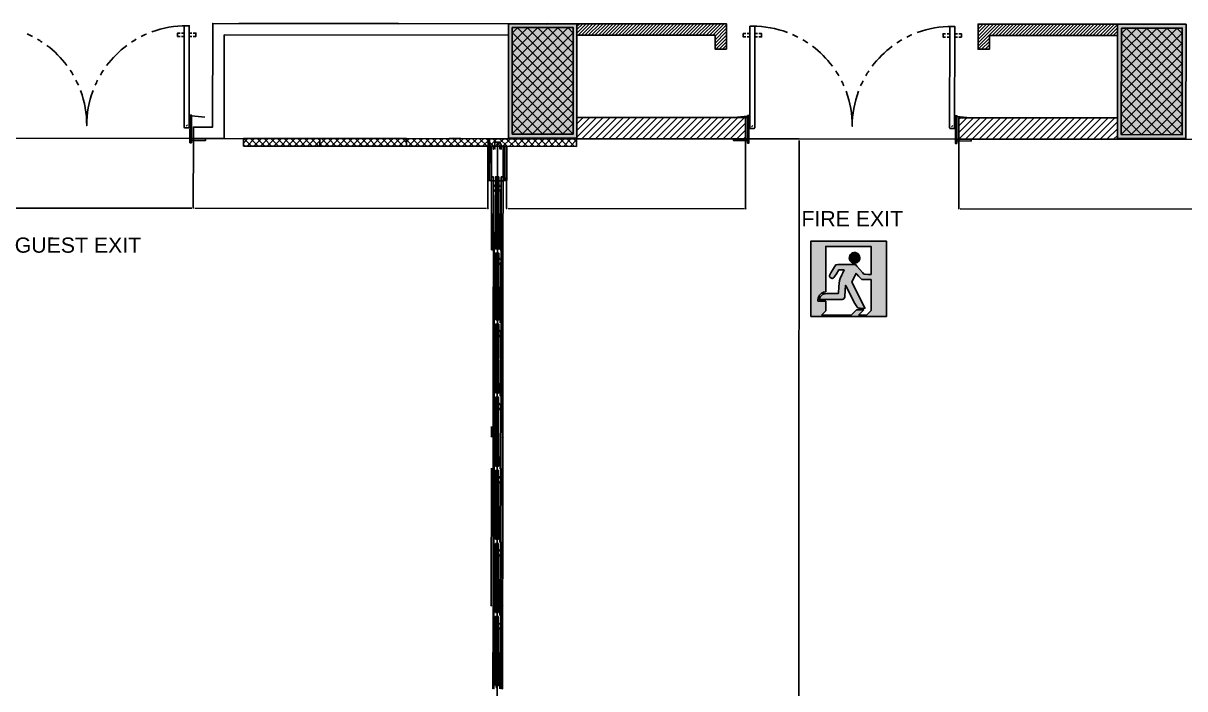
# Model space of a CAD drawing. Extents: x -957 to 3394, y -3 to 3008.
# Drawn here: x 1217 to 1817, y 1842 to 2186 of the extents above; entities that cross this region are included whole.
import ezdxf

# ---------------------------------------------------------------- set-up
doc = ezdxf.new("R2010")
doc.units = 0
doc.header["$MEASUREMENT"] = 0
doc.layers.get('0').update_dxf_attribs({"linetype": 'CONTINUOUS'})
for name, color, linetype in [('FIRE_SAFETY', 7, 'CONTINUOUS'), ('HATCHES', 7, 'CONTINUOUS'), ('PDF_0', 7, 'CONTINUOUS'), ('PDF_0SKM_PENDENT_SPRINKLER', 7, 'CONTINUOUS'), ('PDF_FRAMING-COLUMN', 7, 'CONTINUOUS'), ('PDF_FRAMING-COLUMN_HATCH', 7, 'CONTINUOUS'), ('PDF_HATCH', 7, 'CONTINUOUS'), ('PDF_I-DOOR', 7, 'CONTINUOUS'), ('PDF_I-DOOR-OPEN', 7, 'CONTINUOUS'), ('PDF_I-ELE', 7, 'CONTINUOUS'), ('PDF_I-FURN-FIXD', 7, 'CONTINUOUS'), ('PDF_ID_LAYER', 7, 'CONTINUOUS'), ('PDF_SHREM-CAD_6_CABLE', 7, 'CONTINUOUS'), ('PDF_SHREM_ACOUSTIC_WALL', 7, 'CONTINUOUS'), ('PDF_SHREM_COMMENTS', 7, 'CONTINUOUS'), ('PDF_SHREM_STONE_QTY', 7, 'CONTINUOUS'), ('SIGNS', 7, 'CONTINUOUS')]:
    doc.layers.add(name, color=color, linetype=linetype)
doc.styles.add('PDF_ARIAL', font='arial.ttf')

# ---------------------------------------------------------------- blocks, each defined once
blk = doc.blocks.new('A$CA442F573')
h = blk.add_hatch(color=22)
h.dxf.hatch_style = 1
h.paths.add_polyline_path([(66.6, 77), (67.7, 78.6), (68.4, 80.6), (68.6, 81.6), (68.6, 82.7), (68.2, 84.6), (67.3, 86.3), (66, 87.8), (64.4, 88.8), (62.6, 89.5), (60.5, 89.6), (58.4, 89.1), (57.5, 88.7), (56.7, 88.2), (55.3, 86.9), (54.3, 85.2), (53.8, 83.4), (53.7, 81.5), (54.1, 79.6), (54.9, 77.9), (56.3, 76.4), (58, 75.3), (59.9, 74.7), (61.7, 74.6), (63.5, 75), (65.2, 75.8)], flags=0)
h.paths.add_polyline_path([(105.8, 105.5), (0, 105.5), (0, 0), (105.8, 0)])
h.paths.add_polyline_path([(60.3, 54.2), (63.2, 60.2), (64.3, 59.2), (66.7, 56.5), (69.2, 53.6), (70.7, 52.1), (71.3, 51.8), (72.6, 51.7), (77.9, 51.6), (84.3, 51.6), (84.3, 8.4), (77.9, 1.8), (66.5, 1.8), (70.2, 5.5), (73.9, 9.2), (68.8, 9.2), (63.7, 9.2), (60, 5.5), (56.3, 1.8), (20.7, 1.8), (14.7, 1.8), (17.7, 4.9), (20.7, 7.9), (20.7, 21.6), (15.2, 21.6), (9.7, 21.6), (9.8, 23.4), (10.2, 25.8), (10.9, 27.9), (12.1, 29.8), (13.8, 31.6), (15, 32.6), (16.3, 33.3), (17.7, 33.9), (19.2, 34.2), (20.7, 34.5), (20.7, 98.1), (84.3, 98.1), (84.3, 59), (79.5, 59), (76, 59.1), (74.1, 59.3), (72.1, 61.4), (68.3, 66), (64.4, 70.5), (62.5, 72.6), (58.3, 72.7), (48.9, 72.7), (37.7, 72.6), (35.8, 72.4), (34.9, 72.1), (33.1, 69.7), (30.1, 64.9), (27.7, 60.9), (26.4, 58.3), (26.2, 57.4), (26.1, 56.7), (26.2, 56), (26.5, 55.3), (26.5, 55.3), (26.5, 55.3), (26.5, 55.3), (27, 54.6), (27.8, 54), (28.7, 53.5), (29.6, 53.3), (30.3, 53.4), (30.9, 53.6), (31.5, 53.9), (32.1, 54.5), (33.6, 56.5), (35.7, 59.9), (38.9, 65.3), (42.7, 65.2), (46.5, 65.1), (44.7, 61.3), (44.7, 61.3), (44.3, 60.5), (44.2, 60.4), (43.4, 58.5), (41, 53.4), (39.9, 50.5), (39.1, 42.2), (38.5, 32.6), (37.9, 32.4), (36.3, 32.3), (28.5, 32.1), (21.9, 32), (19.8, 31.8), (18.2, 31.6), (17, 31.2), (16.1, 30.7), (14.3, 29), (13.5, 28), (12.9, 27.1), (12.5, 26.1), (12.2, 24.8), (11.9, 23.7), (28.1, 23.7), (40.9, 23.8), (43.9, 23.9), (45.1, 24.1), (46.1, 24.8), (46.8, 25.8), (47.3, 27.1), (47.5, 28.7), (48.3, 43.8), (48.5, 43.6), (49, 42.9), (50.6, 39.8), (56.1, 29), (61.4, 18.4), (63.2, 15.3), (64.6, 13.3), (65.9, 12.1), (67.2, 11.6), (68.9, 11.5), (71.2, 11.4), (74.2, 11.4), (75.5, 11.6), (66.5, 30), (57.4, 48.2)], flags=16)
h.paths.add_polyline_path([(58, 75.3), (56.3, 76.4), (54.9, 77.9), (54.1, 79.6), (53.7, 81.5), (53.8, 83.4), (54.3, 85.2), (55.3, 86.9), (56.7, 88.2), (57.5, 88.7), (58.4, 89.1), (60.5, 89.6), (62.6, 89.5), (64.4, 88.8), (66, 87.8), (67.3, 86.3), (68.2, 84.6), (68.6, 82.7), (68.6, 81.6), (68.4, 80.6), (67.7, 78.6), (66.6, 77), (65.2, 75.8), (63.5, 75), (61.7, 74.6), (59.9, 74.7)], flags=0)
h = blk.add_hatch(color=22)
h.dxf.hatch_style = 1
h.paths.add_polyline_path([(68.4, 80.6), (68.6, 81.6), (68.6, 82.7), (68.2, 84.6), (67.3, 86.3), (66, 87.8), (64.4, 88.8), (62.6, 89.5), (60.5, 89.6), (58.4, 89.1), (57.5, 88.7), (56.7, 88.2), (55.3, 86.9), (54.3, 85.2), (53.8, 83.4), (53.7, 81.5), (54.1, 79.6), (54.9, 77.9), (56.3, 76.4), (58, 75.3), (59.9, 74.7), (61.7, 74.6), (63.5, 75), (65.2, 75.8), (66.6, 77), (67.7, 78.6)])
at = {"layer": 'SIGNS', "linetype": 'CONTINUOUS'}
for p, q in [((15, 32.6), (13.8, 31.6)), ((16.3, 33.3), (15, 32.6)), ((17.7, 33.9), (16.3, 33.3)), ((19.2, 34.2), (17.7, 33.9)), ((20.7, 34.5), (19.2, 34.2)), ((9.8, 23.4), (9.7, 21.6)), ((9.7, 21.6), (15.2, 21.6)), ((10.2, 25.8), (9.8, 23.4)), ((10.9, 27.9), (10.2, 25.8)), ((12.1, 29.8), (10.9, 27.9)), ((13.8, 31.6), (12.1, 29.8)), ((15.2, 21.6), (20.7, 21.6)), ((17.7, 4.9), (14.7, 1.8)), ((14.7, 1.8), (20.7, 1.8)), ((20.7, 7.9), (17.7, 4.9)), ((56.3, 1.8), (60, 5.5)), ((60, 5.5), (63.7, 9.2)), ((63.7, 9.2), (68.8, 9.2)), ((70.2, 5.5), (66.5, 1.8)), ((68.8, 9.2), (73.9, 9.2)), ((73.9, 9.2), (70.2, 5.5)), ((84.3, 8.4), (77.9, 1.8)), ((77.9, 1.8), (81.1, 5.1)), ((81.1, 5.1), (84.2, 8.2))]:
    blk.add_line(p, q, dxfattribs=at)
for points in [[(0, 0), (105.8, 0), (105.8, 105.5), (0, 105.5)], [(68.6, 82.7), (68.2, 84.6), (67.3, 86.3), (66, 87.8), (64.4, 88.8), (62.6, 89.5), (60.5, 89.6), (58.4, 89.1), (57.5, 88.7), (56.7, 88.2), (55.3, 86.9), (54.3, 85.2), (53.8, 83.4), (53.7, 81.5), (54.1, 79.6), (54.9, 77.9), (56.3, 76.4), (58, 75.3), (59.9, 74.7), (61.7, 74.6), (63.5, 75), (65.2, 75.8), (66.6, 77), (67.7, 78.6), (68.4, 80.6), (68.6, 81.6)]]:
    blk.add_lwpolyline(points, close=True, dxfattribs=at)
for points in [[(84.3, 59), (84.3, 98.1), (20.7, 98.1), (20.7, 34.5)], [(84.3, 59), (79.5, 59), (76, 59.1), (74.1, 59.3), (72.1, 61.4), (68.3, 66), (64.4, 70.5), (62.5, 72.6), (58.3, 72.7), (48.9, 72.7), (37.7, 72.6), (35.8, 72.4), (34.9, 72.1), (33.1, 69.7), (30.1, 64.9), (27.7, 60.9), (26.4, 58.3), (26.2, 57.4), (26.1, 56.7), (26.2, 56), (26.5, 55.3), (26.5, 55.3), (26.5, 55.3), (26.5, 55.3), (27, 54.6), (27.8, 54), (28.7, 53.5), (29.6, 53.3), (30.3, 53.4), (30.9, 53.6), (31.5, 53.9), (32.1, 54.5), (33.6, 56.5), (35.7, 59.9), (38.9, 65.3), (42.7, 65.2), (46.5, 65.1), (44.7, 61.3), (44.7, 61.3), (44.3, 60.5), (44.2, 60.4), (43.4, 58.5), (41, 53.4), (39.9, 50.5), (39.1, 42.2), (38.5, 32.6), (37.9, 32.4), (36.3, 32.3), (28.5, 32.1), (21.9, 32), (19.8, 31.8), (18.2, 31.6), (17, 31.2), (16.1, 30.7), (14.3, 29), (13.5, 28), (12.9, 27.1), (12.5, 26.1), (12.2, 24.8), (11.9, 23.7), (28.1, 23.7), (40.9, 23.8), (43.9, 23.9), (45.1, 24.1), (46.1, 24.8), (46.8, 25.8), (47.3, 27.1), (47.5, 28.7), (48.3, 43.8), (48.5, 43.6), (49, 42.9), (50.6, 39.8), (56.1, 29), (61.4, 18.4), (63.2, 15.3), (64.6, 13.3), (65.9, 12.1), (67.2, 11.6), (68.9, 11.5), (71.2, 11.4), (74.2, 11.4), (75.5, 11.6), (66.5, 30), (57.4, 48.2), (60.3, 54.2), (63.2, 60.2), (64.3, 59.2), (66.7, 56.5), (69.2, 53.6), (70.7, 52.1), (71.3, 51.8), (72.6, 51.7), (77.9, 51.6), (84.3, 51.6)], [(84.3, 8.4), (84.3, 51.6)], [(20.7, 21.6), (20.7, 7.9)], [(20.7, 1.8), (20.7, 1.8), (56.3, 1.8)], [(66.5, 1.8), (77.9, 1.8)]]:
    blk.add_lwpolyline(points, dxfattribs=at)

msp = doc.modelspace()

# ---------------------------------------------------------------- hatches: boundary and pattern name
at = {"layer": 'PDF_0'}
for points in [[(1459.95, 2068.88), (1459.49, 2068.88), (1459.49, 2068.88), (1459.48, 2068.88), (1459.48, 2068.89), (1459.48, 2068.89), (1459.48, 2068.9), (1459.51, 2106.56), (1459.98, 2106.56)], [(1459.95, 2068.88), (1459.5, 2068.88), (1459.49, 2068.88), (1459.49, 2068.88), (1459.48, 2068.89), (1459.48, 2068.89), (1459.48, 2068.9), (1459.51, 2106.56), (1459.98, 2106.56)], [(1463.04, 2068.88), (1463.5, 2068.88), (1463.5, 2068.88), (1463.51, 2068.88), (1463.51, 2068.88), (1463.51, 2068.89), (1463.52, 2068.89), (1463.55, 2106.56), (1463.08, 2106.56)], [(1463.05, 2068.88), (1463.5, 2068.88), (1463.51, 2068.88), (1463.51, 2068.88), (1463.52, 2068.88), (1463.52, 2068.89), (1463.52, 2068.89), (1463.55, 2106.56), (1463.08, 2106.56)], [(1459.48, 2068.55), (1459.48, 2068.75), (1459.48, 2068.75), (1459.48, 2068.76), (1459.49, 2068.76), (1459.49, 2068.76), (1459.5, 2068.76), (1459.95, 2068.76), (1459.92, 2031.1), (1459.46, 2031.11), (1459.46, 2031.11), (1459.45, 2031.11), (1459.45, 2031.11), (1459.45, 2031.12), (1459.45, 2031.12)], [(1463.52, 2068.55), (1463.52, 2068.74), (1463.52, 2068.75), (1463.52, 2068.75), (1463.51, 2068.76), (1463.51, 2068.76), (1463.5, 2068.76), (1463.05, 2068.76), (1463.01, 2031.1), (1463.47, 2031.1), (1463.48, 2031.1), (1463.48, 2031.1), (1463.48, 2031.11), (1463.49, 2031.11), (1463.49, 2031.12)], [(1459.45, 2030.78), (1459.45, 2030.97), (1459.45, 2030.98), (1459.45, 2030.98), (1459.45, 2030.98), (1459.46, 2030.99), (1459.46, 2030.99), (1459.92, 2030.99), (1459.89, 1993.33), (1459.43, 1993.33), (1459.43, 1993.33), (1459.42, 1993.33), (1459.42, 1993.33), (1459.42, 1993.34), (1459.42, 1993.34)], [(1463.49, 2030.78), (1463.49, 2030.97), (1463.49, 2030.97), (1463.48, 2030.98), (1463.48, 2030.98), (1463.48, 2030.98), (1463.47, 2030.98), (1463.01, 2030.98), (1462.98, 1993.33), (1463.44, 1993.32), (1463.44, 1993.33), (1463.45, 1993.33), (1463.45, 1993.33), (1463.45, 1993.34), (1463.45, 1993.34)], [(1459.41, 1993), (1459.42, 1993.19), (1459.42, 1993.2), (1459.42, 1993.2), (1459.42, 1993.21), (1459.43, 1993.21), (1459.43, 1993.21), (1459.89, 1993.21), (1459.85, 1955.55), (1459.4, 1955.55), (1459.39, 1955.55), (1459.39, 1955.55), (1459.39, 1955.56), (1459.38, 1955.56), (1459.38, 1955.57)], [(1463.45, 1993), (1463.45, 1993.19), (1463.45, 1993.2), (1463.45, 1993.2), (1463.45, 1993.2), (1463.44, 1993.21), (1463.44, 1993.21), (1462.98, 1993.21), (1462.95, 1955.55), (1463.41, 1955.55), (1463.41, 1955.55), (1463.42, 1955.55), (1463.42, 1955.56), (1463.42, 1955.56), (1463.42, 1955.56)], [(1459.38, 1955.23), (1459.38, 1955.42), (1459.38, 1955.42), (1459.39, 1955.43), (1459.39, 1955.43), (1459.39, 1955.43), (1459.4, 1955.43), (1459.85, 1955.43), (1459.82, 1917.78), (1459.37, 1917.78), (1459.36, 1917.78), (1459.36, 1917.78), (1459.35, 1917.78), (1459.35, 1917.79), (1459.35, 1917.79)], [(1463.42, 1955.22), (1463.42, 1955.42), (1463.42, 1955.42), (1463.42, 1955.42), (1463.42, 1955.43), (1463.41, 1955.43), (1463.41, 1955.43), (1462.95, 1955.43), (1462.92, 1917.77), (1463.37, 1917.77), (1463.38, 1917.77), (1463.38, 1917.78), (1463.39, 1917.78), (1463.39, 1917.78), (1463.39, 1917.79)], [(1459.35, 1917.45), (1459.35, 1917.64), (1459.35, 1917.65), (1459.35, 1917.65), (1459.36, 1917.65), (1459.36, 1917.66), (1459.37, 1917.66), (1459.82, 1917.66), (1459.79, 1880), (1459.33, 1880), (1459.33, 1880), (1459.32, 1880), (1459.32, 1880.01), (1459.32, 1880.01), (1459.32, 1880.01)], [(1463.39, 1917.45), (1463.39, 1917.64), (1463.39, 1917.64), (1463.39, 1917.65), (1463.38, 1917.65), (1463.38, 1917.65), (1463.37, 1917.65), (1462.92, 1917.65), (1462.89, 1880), (1463.34, 1880), (1463.35, 1880), (1463.35, 1880), (1463.35, 1880), (1463.36, 1880.01), (1463.36, 1880.01)], [(1459.32, 1879.67), (1459.32, 1879.87), (1459.32, 1879.87), (1459.32, 1879.87), (1459.32, 1879.88), (1459.33, 1879.88), (1459.33, 1879.88), (1459.79, 1879.88), (1459.76, 1842.22), (1459.3, 1842.22), (1459.3, 1842.22), (1459.29, 1842.23), (1459.29, 1842.23), (1459.29, 1842.23), (1459.29, 1842.24)], [(1463.36, 1879.67), (1463.36, 1879.86), (1463.36, 1879.87), (1463.35, 1879.87), (1463.35, 1879.87), (1463.35, 1879.88), (1463.34, 1879.88), (1462.89, 1879.88), (1462.85, 1842.22), (1463.31, 1842.22), (1463.31, 1842.22), (1463.32, 1842.22), (1463.32, 1842.23), (1463.32, 1842.23), (1463.33, 1842.23)]]:
    msp.add_hatch(color=256, dxfattribs=at).paths.add_polyline_path(points)

# ---------------------------------------------------------------- linework, layer by layer
at = {"layer": 'HATCHES', "color": 253}
msp.add_lwpolyline([(712.53, 2126.9), (3285.08, 2124.7), (3284.08, 953.45), (711.53, 951.72), (712.53, 2126.9)], dxfattribs=at)
at = {"layer": 'PDF_0'}
for points in [[(1327.96, 2185.77), (1410.42, 2185.7)], [(1410.22, 2185.5), (1410.61, 2185.89)], [(1487.01, 2185.44), (1487.41, 2185.83)], [(1497.77, 2185.62), (1487.2, 2185.63)], [(1304.51, 2126.4), (1304.48, 2090.35)], [(1304.51, 2126.4), (1304.48, 2090.35)], [(1456.74, 2126.27), (1456.71, 2090.22)], [(1579.35, 2126.17), (1617.45, 2126.13)], [(1589.81, 2126.15), (1589.78, 2090.11)], [(1617.44, 2125.35), (1616.44, 951.73)], [(1617.25, 2125.94), (1617.64, 2126.33)], [(1699.94, 2126.06), (1699.91, 2090.01)], [(1740.91, 2126.03), (1815.84, 2125.96)], [(1816.03, 2125.77), (1815.64, 2126.16)], [(1458.57, 2104.76), (1457.57, 2104.76), (1457.59, 2122.45), (1458.58, 2122.45)], [(1458.57, 2104.76), (1457.58, 2104.76), (1457.59, 2122.45), (1458.59, 2122.45)], [(1458.5, 2122.45), (1458.49, 2104.76)], [(1458.51, 2122.45), (1458.49, 2104.76)], [(1464.49, 2104.75), (1465.48, 2104.75), (1465.5, 2122.45), (1464.5, 2122.45), (1458.54, 2122.45)], [(1464.49, 2104.75), (1465.48, 2104.75), (1465.5, 2122.45), (1464.5, 2122.45), (1458.55, 2122.45)], [(1459.52, 2122.45), (1459.99, 2122.45)], [(1459.53, 2122.45), (1460, 2122.45)], [(1459.83, 2122.45), (1459.55, 2122.45), (1459.55, 2120.86), (1459.63, 2120.86)], [(1459.84, 2122.45), (1459.56, 2122.45), (1459.56, 2120.86), (1459.64, 2120.86)], [(1459.63, 2120.9), (1459.67, 2120.86)], [(1459.64, 2120.9), (1459.68, 2120.86)], [(1459.67, 2122.33), (1459.73, 2122.27)], [(1459.67, 2122.27), (1459.67, 2120.9)], [(1459.68, 2122.33), (1459.74, 2122.27)], [(1459.68, 2122.27), (1459.68, 2120.9)], [(1459.73, 2122.33), (1459.73, 2122.33), (1459.79, 2122.27), (1459.79, 2122.17), (1459.87, 2122.09), (1459.97, 2122.09), (1459.97, 2121.78), (1460.17, 2121.78), (1460.17, 2120.9), (1460.21, 2120.86), (1460.27, 2120.86), (1460.27, 2121.9), (1460.09, 2121.9), (1460.09, 2122.09), (1460.27, 2122.09), (1460.27, 2122.33), (1462.82, 2122.33), (1462.82, 2122.09), (1463, 2122.09), (1463, 2121.89), (1462.82, 2121.89), (1462.82, 2120.86), (1462.88, 2120.86)], [(1459.74, 2122.33), (1459.74, 2122.33), (1459.8, 2122.27), (1459.8, 2122.17), (1459.88, 2122.09), (1459.97, 2122.09), (1459.97, 2121.78), (1460.17, 2121.78), (1460.17, 2120.9), (1460.21, 2120.86), (1460.27, 2120.86), (1460.27, 2121.9), (1460.09, 2121.9), (1460.09, 2122.09), (1460.27, 2122.09), (1460.27, 2122.33), (1462.83, 2122.33), (1462.82, 2122.09), (1463, 2122.09), (1463, 2121.89), (1462.82, 2121.89), (1462.82, 2120.86), (1462.88, 2120.86)], [(1459.91, 2122.27), (1459.91, 2122.21), (1460.15, 2122.21), (1460.15, 2122.27)], [(1459.92, 2122.27), (1459.92, 2122.21), (1460.15, 2122.21), (1460.15, 2122.27)], [(1460.23, 2122.45), (1462.86, 2122.45)], [(1460.23, 2122.45), (1462.86, 2122.45)], [(1461.55, 2122.73), (1460.55, 954.62)], [(1462.88, 2120.9), (1462.92, 2120.86)], [(1462.88, 2120.9), (1462.92, 2120.86)], [(1462.92, 2120.9), (1462.92, 2121.77), (1463.12, 2121.77), (1463.12, 2122.09), (1463.22, 2122.09)], [(1462.92, 2120.9), (1462.92, 2121.77), (1463.12, 2121.77), (1463.12, 2122.09), (1463.22, 2122.09)], [(1462.94, 2122.27), (1462.94, 2122.21), (1463.18, 2122.21), (1463.18, 2122.27)], [(1462.94, 2122.27), (1462.94, 2122.21), (1463.18, 2122.21), (1463.18, 2122.27)], [(1463.12, 2122.45), (1463.54, 2122.45), (1463.54, 2120.86), (1463.46, 2120.86), (1463.42, 2120.9), (1463.42, 2122.27), (1463.36, 2122.33), (1463.36, 2122.33)], [(1463.12, 2122.45), (1463.54, 2122.45), (1463.54, 2120.86), (1463.46, 2120.86), (1463.42, 2120.9), (1463.42, 2122.27), (1463.36, 2122.33), (1463.36, 2122.33)], [(1463.22, 2122.17), (1463.3, 2122.09)], [(1463.22, 2122.17), (1463.3, 2122.09)], [(1463.3, 2122.33), (1463.36, 2122.27)], [(1463.3, 2122.33), (1463.36, 2122.27)], [(1463.3, 2122.27), (1463.3, 2122.17)], [(1463.3, 2122.27), (1463.3, 2122.17)], [(1464.58, 2122.45), (1464.56, 2104.75)], [(1464.58, 2122.45), (1464.57, 2104.75)], [(1466.38, 2122.33), (1466.35, 2090.21)], [(1459.48, 2068.9), (1459.51, 2106.56), (1459.95, 2068.88), (1459.49, 2068.88)], [(1459.48, 2068.9), (1459.51, 2106.56), (1459.95, 2068.88), (1459.5, 2068.88)], [(1463.52, 2068.89), (1463.55, 2106.56), (1463.04, 2068.88), (1463.5, 2068.88)], [(1463.52, 2068.89), (1463.55, 2106.56), (1463.05, 2068.88), (1463.5, 2068.88)], [(1195.14, 2090.45), (1303.69, 2090.36)], [(1304.28, 2090.16), (1304.68, 2090.55)], [(1304.28, 2090.16), (1304.68, 2090.55)], [(1305.27, 2090.35), (1455.93, 2090.23)], [(1456.52, 2090.03), (1456.91, 2090.42)], [(1466.16, 2090.02), (1466.55, 2090.42)], [(1467.14, 2090.22), (1588.99, 2090.11)], [(1589.58, 2089.92), (1589.98, 2090.31)], [(1699.71, 2089.82), (1700.1, 2090.22)], [(1700.69, 2090.02), (1963.81, 2089.79)], [(1459.45, 2031.12), (1459.48, 2068.55), (1459.48, 2068.75)], [(1459.5, 2068.76), (1459.92, 2031.1), (1459.95, 2068.76)], [(1463.5, 2068.76), (1463.01, 2031.1)], [(1463.49, 2031.12), (1463.52, 2068.55), (1463.52, 2068.74)], [(1459.42, 1993.34), (1459.45, 2030.78), (1459.45, 2030.97)], [(1459.46, 2030.99), (1459.89, 1993.33), (1459.92, 2030.99)], [(1463.47, 2030.98), (1462.98, 1993.33)], [(1463.45, 1993.34), (1463.49, 2030.78), (1463.49, 2030.97)], [(1459.38, 1955.57), (1459.41, 1993), (1459.42, 1993.19)], [(1459.43, 1993.21), (1459.85, 1955.55), (1459.89, 1993.21)], [(1463.44, 1993.21), (1462.95, 1955.55)], [(1463.42, 1955.56), (1463.45, 1993), (1463.45, 1993.19)], [(1458.48, 1977.6), (1458.47, 1972.38)], [(1458.28, 1972.19), (1458.67, 1972.59)], [(1464.56, 1972.23), (1464.16, 1971.84)], [(1464.34, 1945.9), (1464.36, 1972.04)], [(1458.46, 1956.16), (1458.4, 1885.11)], [(1459.35, 1917.79), (1459.38, 1955.23), (1459.38, 1955.42)], [(1459.4, 1955.43), (1459.82, 1917.78), (1459.85, 1955.43)], [(1463.41, 1955.43), (1462.92, 1917.77)], [(1463.39, 1917.79), (1463.42, 1955.22), (1463.42, 1955.42)], [(1459.32, 1880.01), (1459.35, 1917.45), (1459.35, 1917.64)], [(1459.37, 1917.66), (1459.79, 1880), (1459.82, 1917.66)], [(1463.37, 1917.65), (1462.89, 1880)], [(1463.36, 1880.01), (1463.39, 1917.45), (1463.39, 1917.64)], [(1458.2, 1884.92), (1458.6, 1885.31)], [(1464.09, 1884.92), (1464.48, 1885.31)], [(1464.29, 1885.12), (1464.29, 1885.12)], [(1459.29, 1842.24), (1459.32, 1879.67), (1459.32, 1879.87)], [(1459.33, 1879.88), (1459.76, 1842.22), (1459.79, 1879.88)], [(1463.34, 1879.88), (1462.85, 1842.22)], [(1463.33, 1842.23), (1463.36, 1879.67), (1463.36, 1879.86)]]:
    msp.add_lwpolyline(points, dxfattribs=at)
for points in [[(1456.7, 2122.46), (1456.69, 2104.76), (1457.57, 2104.76), (1457.59, 2122.45)], [(1456.71, 2122.46), (1456.69, 2104.76), (1457.58, 2104.76), (1457.59, 2122.45)], [(1466.38, 2122.45), (1466.37, 2104.75), (1465.48, 2104.75), (1465.5, 2122.45)], [(1466.38, 2122.45), (1466.37, 2104.75), (1465.48, 2104.75), (1465.5, 2122.45)], [(1458.54, 2068.83), (1459.42, 2068.83), (1459.51, 2106.56), (1458.57, 2106.56)], [(1458.54, 2068.83), (1459.42, 2068.83), (1459.51, 2106.56), (1458.57, 2106.56)], [(1462.3, 2106.6), (1460.76, 2106.6), (1460.73, 2069.33), (1462.27, 2069.33)], [(1462.3, 2106.6), (1460.76, 2106.6), (1460.73, 2069.33), (1462.27, 2069.33)], [(1464.46, 2068.82), (1463.57, 2068.82), (1463.55, 2106.56), (1464.49, 2106.56)], [(1464.46, 2068.82), (1463.57, 2068.82), (1463.55, 2106.56), (1464.49, 2106.56)], [(1460.7, 2032.71), (1462.24, 2032.71), (1462.27, 2067.15), (1460.73, 2067.15)], [(1464.44, 2068.82), (1463.57, 2068.82), (1463.49, 2031.31), (1464.41, 2031.04)], [(1460.67, 1994.94), (1462.21, 1994.93), (1462.24, 2030.53), (1460.7, 2030.53)], [(1464.41, 2031.04), (1463.54, 2031.04), (1463.45, 1993.54), (1464.38, 1993.26)], [(1460.63, 1957.16), (1462.17, 1957.16), (1462.21, 1992.76), (1460.66, 1992.76)], [(1464.38, 1993.26), (1463.51, 1993.26), (1463.42, 1955.76), (1464.35, 1955.48)], [(1460.6, 1919.38), (1462.14, 1919.38), (1462.17, 1954.98), (1460.63, 1954.98)], [(1464.35, 1955.48), (1463.48, 1955.49), (1463.39, 1917.98), (1464.31, 1917.71)], [(1460.57, 1881.61), (1462.11, 1881.61), (1462.14, 1917.2), (1460.6, 1917.2)], [(1464.31, 1917.71), (1463.44, 1917.71), (1463.36, 1880.21), (1464.28, 1879.93)], [(1460.54, 1843.83), (1462.08, 1843.83), (1462.11, 1879.43), (1460.57, 1879.43)], [(1464.28, 1879.93), (1463.41, 1879.93), (1463.33, 1842.43), (1464.25, 1842.16)]]:
    msp.add_lwpolyline(points, close=True, dxfattribs=at)
for centre, radius in [((1461.52, 2100.7), 1.94), ((1461.53, 2100.7), 1.94), ((1461.5, 2074.74), 1.94), ((1461.5, 2074.74), 1.94), ((1461.49, 2062.94), 1.97), ((1461.47, 2036.98), 1.97), ((1461.46, 2025.67), 1.97), ((1461.44, 1998.02), 1.97), ((1461.43, 1987.9), 1.97), ((1461.41, 1960.25), 1.97), ((1461.4, 1950.12), 1.97), ((1461.37, 1922.47), 1.97), ((1461.37, 1912.34), 1.97), ((1461.34, 1884.69), 1.97), ((1461.33, 1874.57), 1.97), ((1461.31, 1846.92), 1.97)]:
    msp.add_circle(centre, radius, dxfattribs=at)
for centre, radius, start, end in [((1459.49, 2068.9), 0.0157, 180.01571, 269.88626), ((1459.5, 2068.9), 0.0157, 180.07299, 270.09616), ((1459.5, 2068.75), 0.0157, 89.80591, 179.82891), ((1463.5, 2068.89), 0.0157, 269.80582, 359.82895), ((1463.5, 2068.89), 0.0157, 270.01565, 359.88636), ((1463.5, 2068.74), 0.0157, 0.01581, 89.88609), ((1459.46, 2031.12), 0.0157, 180.07296, 270.09622), ((1459.46, 2030.97), 0.0158, 90.03307, 179.86883), ((1463.47, 2031.12), 0.0157, 270.01585, 359.88612), ((1463.47, 2030.97), 0.0158, 359.97683, 89.65811), ((1459.43, 1993.34), 0.0157, 179.86271, 270.0393), ((1459.43, 1993.19), 0.0157, 89.86283, 180.03917), ((1463.44, 1993.34), 0.0157, 270.07292, 0.09612), ((1463.44, 1993.19), 0.0157, 359.80581, 89.82903), ((1459.4, 1955.57), 0.0157, 179.8627, 270.03933), ((1459.4, 1955.42), 0.0157, 89.8627, 180.03934), ((1463.41, 1955.56), 0.0157, 270.07288, 0.09613), ((1463.41, 1955.42), 0.0157, 359.80591, 89.8289), ((1459.37, 1917.79), 0.0157, 179.86282, 270.03932), ((1459.37, 1917.64), 0.0157, 89.80575, 179.82913), ((1463.37, 1917.79), 0.0157, 270.073, 0.09612), ((1463.37, 1917.64), 0.0157, 0.01579, 89.88617), ((1459.33, 1880.01), 0.0157, 179.86271, 270.03924), ((1459.33, 1879.87), 0.0157, 89.80576, 179.82906), ((1463.34, 1880.01), 0.0157, 270.07297, 0.09612), ((1463.34, 1879.86), 0.0157, 0.01566, 89.88624), ((1459.3, 1842.24), 0.0157, 179.86276, 270.03925), ((1463.31, 1842.23), 0.0157, 270.07288, 0.09625)]:
    msp.add_arc(centre, radius, start, end, dxfattribs=at)
for points in [[(1457.57, 2104.76), (1458.49, 2104.76), (1457.59, 2122.45), (1458.5, 2122.45)], [(1457.58, 2104.76), (1458.49, 2104.76), (1457.59, 2122.45), (1458.51, 2122.45)], [(1458.49, 2104.76), (1458.57, 2104.76), (1458.5, 2122.45), (1458.58, 2122.45)], [(1458.49, 2104.76), (1458.57, 2104.76), (1458.51, 2122.45), (1458.59, 2122.45)], [(1464.56, 2104.75), (1464.49, 2104.75), (1464.58, 2122.45), (1464.5, 2122.45)], [(1464.57, 2104.75), (1464.49, 2104.75), (1464.58, 2122.45), (1464.5, 2122.45)], [(1465.48, 2104.75), (1464.56, 2104.75), (1465.5, 2122.45), (1464.58, 2122.45)], [(1465.48, 2104.75), (1464.57, 2104.75), (1465.5, 2122.45), (1464.58, 2122.45)], [(1462.3, 2106.6), (1460.76, 2106.6), (1462.27, 2069.33), (1460.73, 2069.33)], [(1462.3, 2106.6), (1460.76, 2106.6), (1462.27, 2069.33), (1460.73, 2069.33)], [(1462.24, 2032.71), (1462.27, 2067.15), (1460.7, 2032.71), (1460.73, 2067.15)], [(1462.21, 1994.93), (1462.24, 2030.53), (1460.67, 1994.94), (1460.7, 2030.53)], [(1462.17, 1957.16), (1462.21, 1992.76), (1460.63, 1957.16), (1460.66, 1992.76)], [(1462.14, 1919.38), (1462.17, 1954.98), (1460.6, 1919.38), (1460.63, 1954.98)], [(1462.11, 1881.61), (1462.14, 1917.2), (1460.57, 1881.61), (1460.6, 1917.2)], [(1462.08, 1843.83), (1462.11, 1879.43), (1460.54, 1843.83), (1460.57, 1879.43)]]:
    msp.add_solid(points, dxfattribs=at)
at = {"layer": 'PDF_0SKM_PENDENT_SPRINKLER'}
for points in [[(1436.69, 2126.33), (1442.67, 2126.32)], [(1463.62, 2122.72), (1462.92, 2124.46), (1460.17, 2124.46), (1460.17, 2122.73)], [(1458.57, 2104.75), (1457.58, 2104.76), (1457.59, 2122.45), (1458.59, 2122.45)], [(1458.51, 2122.45), (1458.49, 2104.76)], [(1464.49, 2104.75), (1465.49, 2104.75), (1465.5, 2122.45), (1464.51, 2122.45), (1458.55, 2122.45)], [(1459.53, 2122.45), (1460, 2122.45)], [(1459.84, 2122.45), (1459.56, 2122.45), (1459.56, 2120.86), (1459.64, 2120.86), (1459.68, 2120.9), (1459.68, 2122.27), (1459.74, 2122.33), (1459.74, 2122.33)], [(1459.74, 2122.27), (1459.8, 2122.33)], [(1459.8, 2122.17), (1459.8, 2122.27)], [(1459.8, 2122.09), (1459.88, 2122.17)], [(1459.88, 2122.09), (1459.98, 2122.09), (1459.98, 2121.78), (1460.17, 2121.78), (1460.17, 2120.9)], [(1460.15, 2122.27), (1460.15, 2122.21), (1459.92, 2122.21), (1459.92, 2122.27)], [(1460.21, 2120.86), (1460.27, 2120.86), (1460.27, 2121.9), (1460.09, 2121.9), (1460.09, 2122.09), (1460.27, 2122.09), (1460.27, 2122.33), (1462.83, 2122.33), (1462.83, 2122.09), (1463, 2122.09), (1463, 2121.89), (1462.83, 2121.89), (1462.82, 2120.86), (1462.88, 2120.86), (1462.92, 2120.9), (1462.92, 2121.77), (1463.12, 2121.77), (1463.12, 2122.09), (1463.22, 2122.09), (1463.3, 2122.17), (1463.3, 2122.27), (1463.36, 2122.33), (1463.36, 2122.33)], [(1460.17, 2120.86), (1460.21, 2120.9)], [(1460.23, 2122.45), (1462.87, 2122.45)], [(1462.95, 2122.27), (1462.95, 2122.21), (1463.18, 2122.21), (1463.18, 2122.27)], [(1463.12, 2122.45), (1463.54, 2122.45), (1463.54, 2120.86), (1463.46, 2120.86)], [(1463.36, 2122.27), (1463.42, 2122.33)], [(1463.42, 2120.9), (1463.42, 2122.27)], [(1463.42, 2120.86), (1463.46, 2120.9)], [(1464.58, 2122.45), (1464.57, 2104.75)], [(1464.52, 2104.44), (1458.54, 2104.44)]]:
    msp.add_lwpolyline(points, dxfattribs=at)
for points in [[(1456.71, 2122.46), (1456.69, 2104.76), (1457.58, 2104.76), (1457.59, 2122.45)], [(1466.39, 2122.45), (1466.37, 2104.75), (1465.49, 2104.75), (1465.5, 2122.45)]]:
    msp.add_lwpolyline(points, close=True, dxfattribs=at)
msp.add_circle((1461.31, 1846.92), 1.97, dxfattribs=at)
for centre, start, end in [((1459.3, 1842.24), 179.86265, 270.03924), ((1463.31, 1842.23), 270.07291, 0.09609)]:
    msp.add_arc(centre, 0.0157, start, end, dxfattribs=at)
for points in [[(1457.58, 2104.76), (1458.49, 2104.76), (1457.59, 2122.45), (1458.51, 2122.45)], [(1458.49, 2104.75), (1458.57, 2104.75), (1458.51, 2122.45), (1458.59, 2122.45)], [(1464.57, 2104.75), (1464.49, 2104.75), (1464.58, 2122.45), (1464.51, 2122.45)], [(1465.49, 2104.75), (1464.57, 2104.75), (1465.5, 2122.45), (1464.58, 2122.45)]]:
    msp.add_solid(points, dxfattribs=at)
at = {"layer": 'PDF_FRAMING-COLUMN'}
for points in [[(1467.29, 2185.65), (1502.69, 2185.62), (1502.64, 2126.62), (1467.24, 2126.65)], [(1781.93, 2185.38), (1817.33, 2185.35), (1817.28, 2126.36), (1781.88, 2126.39)], [(1469.25, 2183.68), (1500.72, 2183.65), (1500.67, 2128.59), (1469.21, 2128.62)], [(1783.9, 2183.41), (1815.36, 2183.39), (1815.31, 2128.32), (1783.85, 2128.35)]]:
    msp.add_lwpolyline(points, close=True, dxfattribs=at)
at = {"layer": 'PDF_FRAMING-COLUMN_HATCH'}
for points in [[(1469.22, 2149.57), (1500.72, 2181)], [(1469.23, 2159.99), (1492.94, 2183.66)], [(1469.23, 2154.78), (1498.16, 2183.66)], [(1469.24, 2170.42), (1482.51, 2183.67)], [(1469.24, 2165.21), (1487.73, 2183.67)], [(1469.25, 2180.85), (1472.08, 2183.68)], [(1469.25, 2175.64), (1477.3, 2183.67)], [(1500.69, 2149.54), (1469.25, 2181.03)], [(1500.69, 2154.75), (1471.82, 2183.68)], [(1500.7, 2159.97), (1477.03, 2183.68)], [(1500.7, 2165.18), (1482.25, 2183.67)], [(1500.71, 2170.4), (1487.46, 2183.67)], [(1500.71, 2175.61), (1492.68, 2183.66)], [(1500.72, 2180.83), (1497.89, 2183.66)], [(1783.87, 2154.51), (1812.8, 2183.39)], [(1783.87, 2149.3), (1815.36, 2180.73)], [(1783.88, 2170.15), (1797.15, 2183.4)], [(1783.88, 2164.94), (1802.37, 2183.4)], [(1783.88, 2159.73), (1807.58, 2183.39)], [(1783.89, 2180.58), (1786.72, 2183.41)], [(1783.89, 2175.37), (1791.94, 2183.41)], [(1815.33, 2149.27), (1783.89, 2180.76)], [(1815.34, 2154.48), (1786.46, 2183.41)], [(1815.34, 2159.7), (1791.67, 2183.41)], [(1815.34, 2164.91), (1796.89, 2183.4)], [(1815.35, 2170.13), (1802.1, 2183.4)], [(1815.35, 2175.34), (1807.32, 2183.39)], [(1815.36, 2180.56), (1812.53, 2183.39)], [(1469.22, 2144.35), (1500.71, 2175.79)], [(1500.68, 2144.32), (1469.25, 2175.82)], [(1783.86, 2144.08), (1815.35, 2175.52)], [(1815.33, 2144.06), (1783.89, 2175.55)], [(1469.22, 2139.14), (1500.71, 2170.57)], [(1500.68, 2139.11), (1469.24, 2170.6)], [(1783.86, 2138.87), (1815.35, 2170.31)], [(1815.32, 2138.84), (1783.88, 2170.33)], [(1469.21, 2133.92), (1500.7, 2165.36)], [(1469.21, 2128.71), (1500.7, 2160.15)], [(1500.67, 2128.68), (1469.23, 2160.17)], [(1500.68, 2133.9), (1469.24, 2165.39)], [(1783.85, 2133.65), (1815.34, 2165.09)], [(1815.32, 2133.63), (1783.88, 2165.12)], [(1495.55, 2128.6), (1469.23, 2154.96)], [(1474.33, 2128.61), (1500.69, 2154.93)], [(1783.85, 2128.44), (1815.34, 2159.88)], [(1810.19, 2128.33), (1783.87, 2154.69)], [(1815.31, 2128.41), (1783.88, 2159.9)], [(1788.97, 2128.35), (1815.34, 2154.66)], [(1490.33, 2128.6), (1469.23, 2149.74)], [(1479.55, 2128.61), (1500.69, 2149.72)], [(1804.97, 2128.33), (1783.87, 2149.47)], [(1794.19, 2128.34), (1815.33, 2149.45)], [(1485.12, 2128.61), (1469.22, 2144.53)], [(1484.76, 2128.61), (1500.68, 2144.5)], [(1799.76, 2128.34), (1783.86, 2144.26)], [(1799.4, 2128.34), (1815.33, 2144.23)], [(1479.9, 2128.61), (1469.22, 2139.31)], [(1489.98, 2128.6), (1500.68, 2139.29)], [(1794.54, 2128.34), (1783.86, 2139.04)], [(1804.62, 2128.33), (1815.32, 2139.02)], [(1474.69, 2128.61), (1469.21, 2134.1)], [(1495.19, 2128.6), (1500.68, 2134.07)], [(1789.33, 2128.35), (1783.85, 2133.83)], [(1809.83, 2128.33), (1815.32, 2133.8)], [(1469.47, 2128.62), (1469.21, 2128.89)], [(1500.41, 2128.59), (1500.67, 2128.86)], [(1784.11, 2128.35), (1783.85, 2128.62)], [(1815.05, 2128.32), (1815.31, 2128.59)]]:
    msp.add_lwpolyline(points, dxfattribs=at)
for points in [[(1467.29, 2185.65), (1502.69, 2185.62), (1467.24, 2126.65), (1502.64, 2126.62)], [(1781.93, 2185.38), (1817.33, 2185.35), (1781.88, 2126.39), (1817.28, 2126.36)], [(1469.25, 2183.68), (1500.72, 2183.65), (1469.21, 2128.62), (1500.67, 2128.59)], [(1783.9, 2183.41), (1815.36, 2183.39), (1783.85, 2128.35), (1815.31, 2128.32)]]:
    msp.add_solid(points, dxfattribs=at)
at = {"layer": 'PDF_HATCH'}
for points in [[(1502.68, 2182.59), (1505.72, 2185.62)], [(1502.68, 2180.85), (1507.45, 2185.62)], [(1502.69, 2184.33), (1503.98, 2185.62)], [(1503.29, 2179.72), (1509.19, 2185.61)], [(1505.03, 2179.72), (1510.93, 2185.61)], [(1506.76, 2179.72), (1512.67, 2185.61)], [(1508.5, 2179.71), (1514.41, 2185.61)], [(1510.24, 2179.71), (1516.14, 2185.61)], [(1511.98, 2179.71), (1517.88, 2185.61)], [(1513.72, 2179.71), (1519.62, 2185.61)], [(1515.45, 2179.71), (1521.36, 2185.6)], [(1517.19, 2179.71), (1523.1, 2185.6)], [(1518.93, 2179.71), (1524.84, 2185.6)], [(1520.67, 2179.7), (1526.57, 2185.6)], [(1522.41, 2179.7), (1528.31, 2185.6)], [(1524.15, 2179.7), (1530.05, 2185.6)], [(1525.88, 2179.7), (1531.79, 2185.59)], [(1527.62, 2179.7), (1533.53, 2185.59)], [(1529.36, 2179.7), (1535.26, 2185.59)], [(1531.1, 2179.7), (1537, 2185.59)], [(1532.84, 2179.69), (1538.74, 2185.59)], [(1534.57, 2179.69), (1540.48, 2185.59)], [(1536.31, 2179.69), (1542.22, 2185.59)], [(1538.05, 2179.69), (1543.96, 2185.58)], [(1539.79, 2179.69), (1545.69, 2185.58)], [(1541.53, 2179.69), (1547.43, 2185.58)], [(1543.27, 2179.69), (1549.17, 2185.58)], [(1545, 2179.68), (1550.91, 2185.58)], [(1546.74, 2179.68), (1552.65, 2185.58)], [(1548.48, 2179.68), (1554.38, 2185.58)], [(1550.22, 2179.68), (1556.12, 2185.57)], [(1551.96, 2179.68), (1557.86, 2185.57)], [(1553.69, 2179.68), (1559.6, 2185.57)], [(1555.43, 2179.67), (1561.34, 2185.57)], [(1557.17, 2179.67), (1563.08, 2185.57)], [(1558.91, 2179.67), (1564.81, 2185.57)], [(1560.65, 2179.67), (1566.55, 2185.56)], [(1562.39, 2179.67), (1568.29, 2185.56)], [(1564.12, 2179.67), (1570.03, 2185.56)], [(1565.86, 2179.67), (1571.77, 2185.56)], [(1567.6, 2179.66), (1573.5, 2185.56)], [(1569.34, 2179.66), (1575.24, 2185.56)], [(1571.08, 2179.66), (1576.98, 2185.56)], [(1572.81, 2179.66), (1578.72, 2185.55)], [(1573.85, 2178.96), (1579.75, 2184.85)], [(1709.88, 2182.77), (1712.56, 2185.44)], [(1709.88, 2181.03), (1714.3, 2185.44)], [(1709.88, 2179.29), (1716.03, 2185.44)], [(1709.88, 2177.56), (1717.77, 2185.44)], [(1709.88, 2175.82), (1719.51, 2185.43)], [(1709.88, 2174.08), (1721.25, 2185.43)], [(1709.89, 2184.51), (1710.82, 2185.44)], [(1717.08, 2179.54), (1722.99, 2185.43)], [(1718.82, 2179.54), (1724.73, 2185.43)], [(1720.56, 2179.53), (1726.46, 2185.43)], [(1722.3, 2179.53), (1728.2, 2185.43)], [(1724.03, 2179.53), (1729.94, 2185.43)], [(1725.77, 2179.53), (1731.68, 2185.42)], [(1727.51, 2179.53), (1733.42, 2185.42)], [(1729.25, 2179.53), (1735.15, 2185.42)], [(1730.99, 2179.52), (1736.89, 2185.42)], [(1732.73, 2179.52), (1738.63, 2185.42)], [(1734.46, 2179.52), (1740.37, 2185.42)], [(1736.2, 2179.52), (1742.11, 2185.41)], [(1737.94, 2179.52), (1743.84, 2185.41)], [(1739.68, 2179.52), (1745.58, 2185.41)], [(1741.42, 2179.52), (1747.32, 2185.41)], [(1743.15, 2179.51), (1749.06, 2185.41)], [(1744.89, 2179.51), (1750.8, 2185.41)], [(1746.63, 2179.51), (1752.54, 2185.41)], [(1748.37, 2179.51), (1754.27, 2185.4)], [(1750.11, 2179.51), (1756.01, 2185.4)], [(1751.85, 2179.51), (1757.75, 2185.4)], [(1753.58, 2179.51), (1759.49, 2185.4)], [(1755.32, 2179.5), (1761.23, 2185.4)], [(1757.06, 2179.5), (1762.96, 2185.4)], [(1758.8, 2179.5), (1764.7, 2185.4)], [(1760.54, 2179.5), (1766.44, 2185.39)], [(1762.27, 2179.5), (1768.18, 2185.39)], [(1764.01, 2179.5), (1769.92, 2185.39)], [(1765.75, 2179.49), (1771.66, 2185.39)], [(1767.49, 2179.49), (1773.39, 2185.39)], [(1769.23, 2179.49), (1775.13, 2185.39)], [(1770.97, 2179.49), (1776.87, 2185.39)], [(1772.7, 2179.49), (1778.61, 2185.38)], [(1774.44, 2179.49), (1780.35, 2185.38)], [(1776.18, 2179.49), (1781.93, 2185.23)], [(1573.84, 2173.74), (1579.75, 2179.64)], [(1573.85, 2177.22), (1579.75, 2183.11)], [(1573.85, 2175.48), (1579.75, 2181.37)], [(1710, 2172.46), (1715.78, 2178.24)], [(1777.92, 2179.48), (1781.93, 2183.49)], [(1779.66, 2179.48), (1781.93, 2181.75)], [(1781.39, 2179.48), (1781.93, 2180.01)], [(1574.42, 2172.58), (1579.75, 2177.9)], [(1576.16, 2172.58), (1579.75, 2176.16)], [(1577.9, 2172.58), (1579.74, 2174.42)], [(1579.63, 2172.57), (1579.74, 2172.68)], [(1711.73, 2172.46), (1715.78, 2176.5)], [(1713.47, 2172.46), (1715.78, 2174.76)], [(1715.21, 2172.46), (1715.78, 2173.02)], [(1502.64, 2134.01), (1505.87, 2137.24)], [(1502.64, 2130.54), (1509.35, 2137.24)], [(1502.64, 2127.06), (1512.83, 2137.23)], [(1505.28, 2126.23), (1516.3, 2137.23)], [(1508.76, 2126.23), (1519.78, 2137.23)], [(1512.23, 2126.22), (1523.26, 2137.23)], [(1515.71, 2126.22), (1526.73, 2137.22)], [(1519.19, 2126.22), (1530.21, 2137.22)], [(1522.66, 2126.21), (1533.69, 2137.22)], [(1526.14, 2126.21), (1537.16, 2137.21)], [(1529.62, 2126.21), (1540.64, 2137.21)], [(1533.09, 2126.2), (1544.11, 2137.21)], [(1536.57, 2126.2), (1547.59, 2137.2)], [(1540.05, 2126.2), (1551.07, 2137.2)], [(1543.52, 2126.2), (1554.54, 2137.2)], [(1547, 2126.19), (1558.02, 2137.2)], [(1550.47, 2126.19), (1561.5, 2137.19)], [(1553.95, 2126.19), (1564.97, 2137.19)], [(1557.43, 2126.18), (1568.45, 2137.19)], [(1560.9, 2126.18), (1571.93, 2137.18)], [(1564.38, 2126.18), (1575.4, 2137.18)], [(1567.86, 2126.18), (1578.88, 2137.18)], [(1571.33, 2126.17), (1582.35, 2137.18)], [(1574.81, 2126.17), (1585.83, 2137.17)], [(1578.28, 2126.17), (1589.31, 2137.17)], [(1699.94, 2136.47), (1700.55, 2137.07)], [(1699.94, 2132.99), (1704.03, 2137.07)], [(1699.94, 2129.52), (1707.5, 2137.07)], [(1699.96, 2126.06), (1710.98, 2137.07)], [(1703.43, 2126.06), (1714.45, 2137.06)], [(1706.91, 2126.06), (1717.93, 2137.06)], [(1710.39, 2126.05), (1721.41, 2137.06)], [(1713.86, 2126.05), (1724.88, 2137.05)], [(1717.34, 2126.05), (1728.36, 2137.05)], [(1720.81, 2126.04), (1731.84, 2137.05)], [(1724.29, 2126.04), (1735.31, 2137.04)], [(1727.77, 2126.04), (1738.79, 2137.04)], [(1731.24, 2126.04), (1742.27, 2137.04)], [(1734.72, 2126.03), (1745.74, 2137.04)], [(1738.2, 2126.03), (1749.22, 2137.03)], [(1741.67, 2126.03), (1752.69, 2137.03)], [(1745.15, 2126.02), (1756.17, 2137.03)], [(1748.63, 2126.02), (1759.65, 2137.02)], [(1752.1, 2126.02), (1763.12, 2137.02)], [(1755.58, 2126.01), (1766.6, 2137.02)], [(1759.05, 2126.01), (1770.08, 2137.01)], [(1762.53, 2126.01), (1773.55, 2137.01)], [(1766.01, 2126.01), (1777.03, 2137.01)], [(1769.48, 2126), (1780.51, 2137.01)], [(1581.76, 2126.16), (1589.82, 2134.21)], [(1585.24, 2126.16), (1589.82, 2130.73)], [(1772.96, 2126), (1781.89, 2134.91)], [(1776.44, 2126), (1781.89, 2131.44)], [(1330.51, 2124.17), (1332.72, 2126.38)], [(1334.53, 2122.44), (1330.6, 2126.38)], [(1332.26, 2122.44), (1336.19, 2126.37)], [(1338.01, 2122.44), (1334.08, 2126.38)], [(1335.73, 2122.44), (1339.67, 2126.37)], [(1341.49, 2122.44), (1337.56, 2126.37)], [(1339.21, 2122.44), (1343.15, 2126.37)], [(1344.96, 2122.43), (1341.03, 2126.37)], [(1342.69, 2122.43), (1346.62, 2126.36)], [(1348.44, 2122.43), (1344.51, 2126.37)], [(1346.16, 2122.43), (1350.1, 2126.36)], [(1351.92, 2122.43), (1347.99, 2126.36)], [(1349.64, 2122.43), (1353.58, 2126.36)], [(1355.39, 2122.42), (1351.46, 2126.36)], [(1353.12, 2122.43), (1357.05, 2126.36)], [(1358.87, 2122.42), (1354.94, 2126.36)], [(1356.59, 2122.42), (1360.53, 2126.35)], [(1362.34, 2122.42), (1358.41, 2126.35)], [(1360.07, 2122.42), (1364, 2126.35)], [(1365.82, 2122.41), (1361.89, 2126.35)], [(1363.54, 2122.42), (1367.48, 2126.35)], [(1369.3, 2122.41), (1365.37, 2126.35)], [(1367.02, 2122.41), (1369.83, 2125.22)], [(1369.83, 2125.36), (1368.84, 2126.35)], [(1369.83, 2123.29), (1372.89, 2126.34)], [(1374.7, 2122.41), (1370.77, 2126.34)], [(1372.43, 2122.41), (1376.36, 2126.34)], [(1378.18, 2122.4), (1374.25, 2126.34)], [(1375.9, 2122.41), (1379.84, 2126.34)], [(1381.66, 2122.4), (1377.73, 2126.34)], [(1379.38, 2122.4), (1383.32, 2126.33)], [(1385.13, 2122.4), (1381.2, 2126.33)], [(1382.85, 2122.4), (1386.79, 2126.33)], [(1388.61, 2122.4), (1384.68, 2126.33)], [(1386.33, 2122.4), (1390.27, 2126.33)], [(1392.08, 2122.39), (1388.15, 2126.33)], [(1389.81, 2122.39), (1393.74, 2126.32)], [(1395.56, 2122.39), (1391.63, 2126.33)], [(1393.28, 2122.39), (1397.22, 2126.32)], [(1399.04, 2122.39), (1395.11, 2126.32)], [(1396.76, 2122.39), (1400.7, 2126.32)], [(1402.51, 2122.38), (1398.58, 2126.32)], [(1400.24, 2122.39), (1404.17, 2126.32)], [(1405.99, 2122.38), (1402.06, 2126.32)], [(1403.71, 2122.38), (1407.65, 2126.31)], [(1409.47, 2122.38), (1405.54, 2126.31)], [(1407.19, 2122.38), (1411.13, 2126.31)], [(1412.94, 2122.37), (1409.01, 2126.31)], [(1410.67, 2122.38), (1414.6, 2126.31)], [(1414.66, 2124.13), (1412.49, 2126.31)], [(1414.66, 2124.82), (1416.15, 2126.3)], [(1417.97, 2122.37), (1414.66, 2125.68)], [(1415.69, 2122.37), (1419.63, 2126.3)], [(1421.44, 2122.37), (1417.51, 2126.3)], [(1419.17, 2122.37), (1423.1, 2126.3)], [(1424.92, 2122.36), (1420.99, 2126.3)], [(1422.64, 2122.37), (1426.58, 2126.3)], [(1428.39, 2122.36), (1424.47, 2126.3)], [(1426.12, 2122.36), (1430.05, 2126.29)], [(1431.87, 2122.36), (1427.94, 2126.29)], [(1429.59, 2122.36), (1433.53, 2126.29)], [(1435.35, 2122.36), (1431.42, 2126.29)], [(1433.07, 2122.36), (1437.01, 2126.29)], [(1438.82, 2122.35), (1434.89, 2126.29)], [(1436.55, 2122.35), (1440.48, 2126.28)], [(1442.3, 2122.35), (1438.37, 2126.29)], [(1440.02, 2122.35), (1443.96, 2126.28)], [(1445.78, 2122.35), (1441.85, 2126.28)], [(1443.5, 2122.35), (1447.44, 2126.28)], [(1449.25, 2122.34), (1445.32, 2126.28)], [(1446.98, 2122.35), (1450.91, 2126.28)], [(1452.73, 2122.34), (1448.8, 2126.28)], [(1450.45, 2122.34), (1454.39, 2126.27)], [(1456.21, 2122.34), (1452.28, 2126.27)], [(1453.93, 2122.34), (1457.5, 2125.9), (1457.87, 2126.27)], [(1459.68, 2122.33), (1457.49, 2124.53), (1455.75, 2126.27)], [(1457.41, 2122.34), (1457.49, 2122.42), (1461.34, 2126.27)], [(1463.16, 2122.33), (1459.23, 2126.27)], [(1460.88, 2122.33), (1464.82, 2126.26)], [(1466.63, 2122.33), (1462.7, 2126.27)], [(1464.36, 2122.33), (1468.29, 2126.26)], [(1470.11, 2122.33), (1466.18, 2126.26)], [(1467.83, 2122.33), (1471.77, 2126.26)], [(1473.59, 2122.32), (1469.66, 2126.26)], [(1471.31, 2122.32), (1475.25, 2126.25)], [(1477.06, 2122.32), (1473.13, 2126.26)], [(1474.79, 2122.32), (1478.72, 2126.25)], [(1480.54, 2122.32), (1476.61, 2126.25)], [(1478.26, 2122.32), (1482.2, 2126.25)], [(1484.02, 2122.31), (1480.09, 2126.25)], [(1481.74, 2122.32), (1485.68, 2126.25)], [(1487.49, 2122.31), (1483.56, 2126.25)], [(1485.22, 2122.31), (1489.15, 2126.24)], [(1490.97, 2122.31), (1487.04, 2126.24)], [(1488.69, 2122.31), (1492.63, 2126.24)], [(1494.45, 2122.3), (1490.52, 2126.24)], [(1492.17, 2122.31), (1496.1, 2126.24)], [(1497.92, 2122.3), (1493.99, 2126.24)], [(1495.64, 2122.3), (1499.58, 2126.23)], [(1501.4, 2122.3), (1497.47, 2126.24)], [(1499.12, 2122.3), (1502.52, 2125.7)], [(1502.52, 2124.65), (1500.94, 2126.23)], [(1588.71, 2126.16), (1589.81, 2127.25)], [(1779.91, 2125.99), (1781.88, 2127.96)], [(1331.06, 2122.44), (1330.5, 2123)], [(1371.23, 2122.41), (1369.83, 2123.81)], [(1414.14, 2122.37), (1414.66, 2122.89)], [(1459.83, 2122.69), (1460.23, 2122.27), (1459.91, 2122.69)], [(1459.84, 2122.27), (1460.23, 2122.69), (1459.92, 2122.27)], [(1459.84, 2122.69), (1460.23, 2122.27), (1459.92, 2122.69)], [(1461.28, 2123.4), (1461.74, 2123.4)], [(1463.18, 2122.27), (1462.86, 2122.69), (1463.26, 2122.27)], [(1463.18, 2122.69), (1462.87, 2122.27), (1463.26, 2122.69)], [(1463.18, 2122.27), (1462.87, 2122.69), (1463.26, 2122.27)], [(1460.94, 1842.87), (1461.67, 1842.99)], [(1460.94, 1842.99), (1461.66, 1842.87)], [(1461.11, 1843.11), (1461.57, 1843.11)], [(1461.11, 1843.11), (1461.57, 1843.11)]]:
    msp.add_lwpolyline(points, dxfattribs=at)
for points in [[(1461.92, 2123.44), (1461.19, 2123.33)], [(1461.67, 1843.15), (1460.94, 1843.03)], [(1461.66, 1843.03), (1460.94, 1843.15)]]:
    msp.add_lwpolyline(points, close=True, dxfattribs=at)
for points in [[(1456.7, 2122.46), (1457.59, 2122.45), (1456.69, 2104.76), (1457.57, 2104.76)], [(1456.71, 2122.46), (1457.59, 2122.45), (1456.69, 2104.76), (1457.58, 2104.76)], [(1456.71, 2122.46), (1457.59, 2122.45), (1456.69, 2104.76), (1457.58, 2104.76)], [(1466.37, 2104.75), (1465.48, 2104.75), (1466.38, 2122.45), (1465.5, 2122.45)], [(1466.37, 2104.75), (1465.48, 2104.75), (1466.38, 2122.45), (1465.5, 2122.45)], [(1466.37, 2104.75), (1465.49, 2104.75), (1466.39, 2122.45), (1465.5, 2122.45)]]:
    msp.add_solid(points, dxfattribs=at)
at = {"layer": 'PDF_I-DOOR'}
for points in [[(1299.77, 2132.15), (1299.81, 2184.63), (1302.4, 2184.62), (1302.36, 2132.15, -0.414216), (1302.01, 2131.81), (1300.11, 2131.81, -0.414172)], [(1594.56, 2131.9), (1594.61, 2184.37), (1592.02, 2184.38), (1591.97, 2131.9, 0.414216), (1592.32, 2131.56), (1594.22, 2131.56, 0.414172)], [(1695.19, 2131.81), (1695.24, 2184.29), (1697.83, 2184.29), (1697.78, 2131.81, -0.414172), (1697.44, 2131.47), (1695.54, 2131.47, -0.414216)]]:
    msp.add_lwpolyline(points, format="xyb", close=True, dxfattribs=at)
for points in [[(1297.71, 2180.83), (1296.36, 2180.83), (1296.36, 2179.11), (1297.71, 2179.11)], [(1298.45, 2179.11), (1299.81, 2179.1), (1299.8, 2180.83), (1298.45, 2180.83)], [(1303.75, 2179.1), (1302.4, 2179.1), (1302.4, 2180.83), (1303.76, 2180.83)], [(1304.5, 2180.83), (1305.85, 2180.83), (1305.85, 2179.1), (1304.49, 2179.1)], [(1589.92, 2180.58), (1588.56, 2180.58), (1588.56, 2178.86), (1589.92, 2178.86)], [(1590.66, 2178.86), (1592.01, 2178.85), (1592.01, 2180.58), (1590.66, 2180.58)], [(1595.96, 2178.85), (1594.6, 2178.85), (1594.61, 2180.58), (1595.97, 2180.58)], [(1596.7, 2180.58), (1598.06, 2180.58), (1598.06, 2178.85), (1596.7, 2178.85)], [(1693.14, 2180.49), (1691.78, 2180.5), (1691.78, 2178.77), (1693.14, 2178.77)], [(1693.88, 2178.77), (1695.23, 2178.77), (1695.23, 2180.49), (1693.88, 2180.49)], [(1699.18, 2178.76), (1697.82, 2178.76), (1697.83, 2180.49), (1699.19, 2180.49)], [(1699.92, 2180.49), (1701.28, 2180.49), (1701.28, 2178.76), (1699.92, 2178.76)], [(1310.39, 2137.41), (1303.56, 2138.1), (1310.39, 2137.41)], [(1705.81, 2137.07), (1698.99, 2137.77), (1705.81, 2137.07)], [(1301.41, 2133.36), (1300.72, 2132.67)], [(1592.92, 2132.42), (1593.61, 2133.11)], [(1696.14, 2132.33), (1696.84, 2133.02)]]:
    msp.add_lwpolyline(points, dxfattribs=at)
for points in [[(1303.55, 2124.21), (1303.56, 2138.45), (1302.79, 2138.45), (1302.78, 2124.21)], [(1590.78, 2137.17), (1589.82, 2137.17), (1589.81, 2126.16), (1590.77, 2126.16)], [(1698.98, 2123.87), (1698.99, 2138.11), (1698.22, 2138.11), (1698.21, 2123.87)]]:
    msp.add_lwpolyline(points, close=True, dxfattribs=at)
at = {"layer": 'PDF_I-DOOR-OPEN'}
for points in [[(1252.69, 2151.12, 0.089834), (1249.45, 2133.06, 0.089834), (1246.25, 2151.12)], [(1648.11, 2150.78, 0.089834), (1644.88, 2132.72, 0.089831), (1641.68, 2150.78)]]:
    msp.add_lwpolyline(points, format="xyb", dxfattribs=at)
for centre, radius, start, end in [((1300.92, 2133.16), 51.46, 89.78746, 110.32031), ((1593.42, 2132.91), 51.46, 69.58169, 90.11453), ((1696.34, 2132.82), 51.46, 89.78758, 110.32019), ((1197.96, 2133.18), 51.54, 63.01638, 66.29555), ((1300.95, 2133.09), 51.54, 113.60588, 116.88497), ((1593.38, 2132.84), 51.54, 63.01703, 66.29612), ((1696.37, 2132.75), 51.54, 113.60645, 116.88562), ((1197.99, 2133.26), 51.45, 56.44517, 59.72985), ((1197.99, 2133.25), 51.46, 36.74071, 53.16129), ((1300.92, 2133.16), 51.46, 126.74119, 143.16122), ((1300.91, 2133.17), 51.45, 120.17287, 123.45762), ((1593.42, 2132.92), 51.45, 56.44438, 59.72913), ((1593.42, 2132.91), 51.46, 36.74078, 53.16081), ((1696.34, 2132.82), 51.46, 126.74071, 143.16129), ((1696.36, 2132.8), 51.49, 120.17328, 123.4557), ((1197.97, 2133.24), 51.49, 30.17328, 33.4557), ((1300.94, 2133.15), 51.49, 146.44629, 149.72872), ((1593.39, 2132.9), 51.49, 30.17328, 33.4557), ((1696.37, 2132.81), 51.49, 146.44629, 149.72872), ((1198.05, 2133.28), 51.39, 23.6011, 26.88975), ((1300.91, 2133.17), 51.45, 153.01291, 156.29766), ((1593.43, 2132.92), 51.45, 23.60434, 26.88909), ((1696.28, 2132.85), 51.39, 153.01225, 156.3009)]:
    msp.add_arc(centre, radius, start, end, dxfattribs=at)
at = {"layer": 'PDF_I-ELE'}
for points in [[(1589.82, 2137.17), (1589.81, 2126.16)], [(1699.95, 2137.07), (1699.94, 2126.06)]]:
    msp.add_lwpolyline(points, dxfattribs=at)
at = {"layer": 'PDF_I-FURN-FIXD'}
for points in [[(1310.84, 2126.39), (1303.55, 2126.4), (1303.55, 2125.42), (1310.84, 2125.41)], [(1583.48, 2126.16), (1590.77, 2126.16), (1590.77, 2125.41), (1583.48, 2125.41)], [(1706.27, 2126.06), (1698.98, 2126.06), (1698.98, 2125.08), (1706.27, 2125.07)]]:
    msp.add_lwpolyline(points, close=True, dxfattribs=at)
msp.add_lwpolyline([(1563.81, 2126.18), (1583.48, 2126.16)], dxfattribs=at)
at = {"layer": 'PDF_ID_LAYER'}
msp.add_lwpolyline([(1369.83, 2126.34), (1330.47, 2126.38), (1330.5, 2122.44), (1369.83, 2122.41), (1369.83, 2126.34), (1369.83, 2122.41)], dxfattribs=at)
for points in [[(1369.83, 2122.41), (1414.66, 2122.37), (1414.66, 2126.31), (1369.83, 2126.34)], [(1414.66, 2122.37), (1457.49, 2122.34), (1457.5, 2126.27), (1414.66, 2126.31)], [(1502.52, 2122.3), (1457.49, 2122.34), (1457.5, 2126.27), (1502.52, 2126.23)], [(1502.52, 2122.3), (1502.52, 2126.62)]]:
    msp.add_lwpolyline(points, close=True, dxfattribs=at)
at = {"layer": 'PDF_SHREM-CAD_6_CABLE', "color": 253}
msp.add_lwpolyline([(2536.01, 949.76), (711.53, 951.32), (712.53, 2126.9), (3285.08, 2124.7), (3284.08, 949.12), (2646.13, 949.67)], dxfattribs=at)
at = {"layer": 'PDF_SHREM_ACOUSTIC_WALL'}
for points in [[(1320.41, 2179.88), (1320.37, 2126.39), (1304.51, 2126.4), (1304.51, 2132.3), (1314.47, 2132.29), (1314.52, 2185.78), (1467.29, 2185.65), (1467.28, 2179.75)], [(1589.81, 2126.16), (1502.64, 2126.23), (1502.65, 2137.24), (1589.82, 2137.17)], [(1699.94, 2126.06), (1781.88, 2125.99), (1781.89, 2137), (1699.95, 2137.07)]]:
    msp.add_lwpolyline(points, close=True, dxfattribs=at)
at = {"layer": 'PDF_SHREM_COMMENTS'}
for points in [[(1579.94, 2172.57), (1574.04, 2172.58), (1574.05, 2179.66), (1502.68, 2179.72), (1502.69, 2185.62), (1579.95, 2185.55)], [(1715.78, 2179.54), (1781.93, 2179.48), (1781.93, 2185.38), (1709.89, 2185.44), (1709.87, 2172.46), (1715.77, 2172.46)]]:
    msp.add_lwpolyline(points, close=True, dxfattribs=at)
at = {"layer": 'PDF_SHREM_STONE_QTY'}
msp.add_lwpolyline([(1583.95, 2137.17), (1590.78, 2137.86), (1583.95, 2137.17)], dxfattribs=at)
msp.add_lwpolyline([(1590.77, 2123.96), (1590.78, 2138.2), (1591.55, 2138.2), (1591.54, 2123.96)], close=True, dxfattribs=at)

# ---------------------------------------------------------------- block references
at = {"layer": 'SIGNS', "color": 0, "xscale": 0.3691112934927772, "yscale": 0.3691112934927772, "zscale": 0.3691112934927772}
msp.add_blockref('A$CA442F573', (1623.52, 2034.43), dxfattribs=at)

# ---------------------------------------------------------------- texts
at = {"layer": 'FIRE_SAFETY', "insert": (1212.24, 2067.28), "char_height": 7.866, "attachment_point": 7, "rotation": 359.951, "style": 'PDF_ARIAL'}
msp.add_mtext('GUEST EXIT', dxfattribs=at)
at = {"layer": 'SIGNS', "insert": (1618.63, 2081.04), "char_height": 7.866, "attachment_point": 7, "rotation": 359.951, "style": 'PDF_ARIAL'}
msp.add_mtext('FIRE EXIT', dxfattribs=at)

doc.saveas('drawing.dxf')
